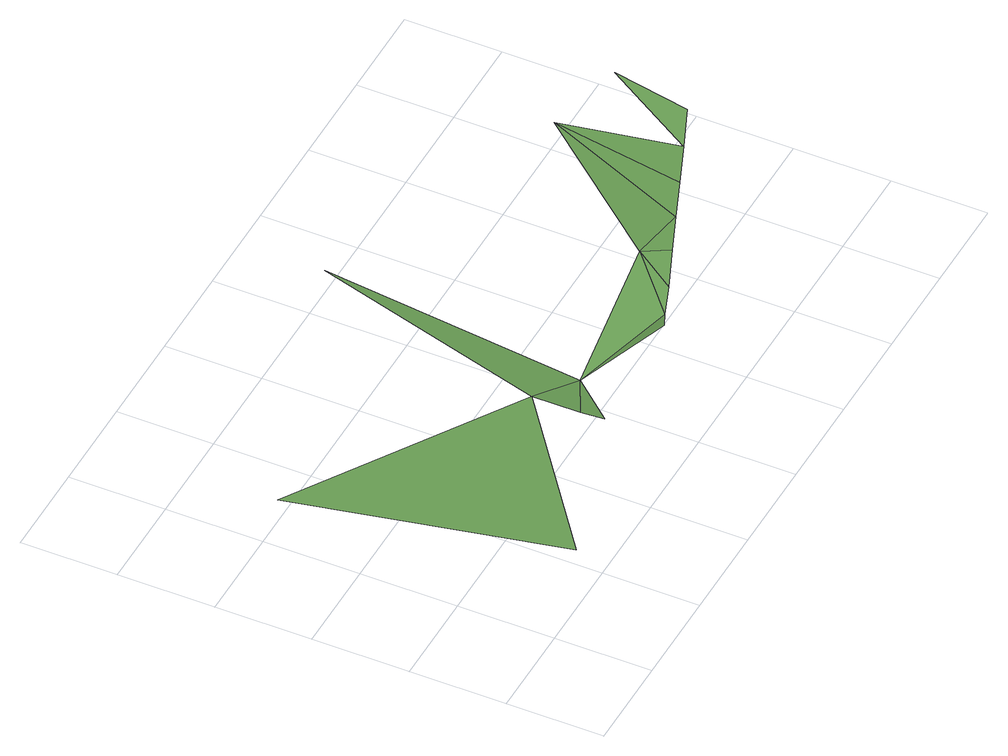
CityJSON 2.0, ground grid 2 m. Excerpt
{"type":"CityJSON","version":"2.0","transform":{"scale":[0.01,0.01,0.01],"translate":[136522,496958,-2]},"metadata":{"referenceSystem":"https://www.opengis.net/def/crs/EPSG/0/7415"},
"CityObjects":{
"plantcover1":{"type":"PlantCover","attributes":{"3df_class":"Forest","bgt_fysiekvoorkomen":"loofbos","bgt_status":"bestaand","identificatienamespace":"NL.IMGeo","begroeidterreindeeloptalud":"false","relatievehoogteligging":0,"aantal_punten":0},"geometry":[{"type":"MultiSurface","lod":"1","boundaries":[[[0,1,2]],[[3,4,5]],[[5,0,3]],[[5,6,0]],[[7,5,8]],[[5,7,9]],[[10,9,7]],[[9,10,11]],[[12,9,11]],[[9,12,13]],[[12,14,13]],[[14,15,13]],[[15,16,17]]]}]}
},
"vertices":[
[538,312,109],[88,612,97],[220,64,86],[538,212,110],[538,162,114],[638,262,88],[688,812,100],[888,212,69],[850,194,80],[988,312,104],[941,230,87],[1031,267,91],[1121,304,85],[1238,612,101],[1211,340,84],[1302,377,84],[1392,414,88],[1388,562,124]
]}
